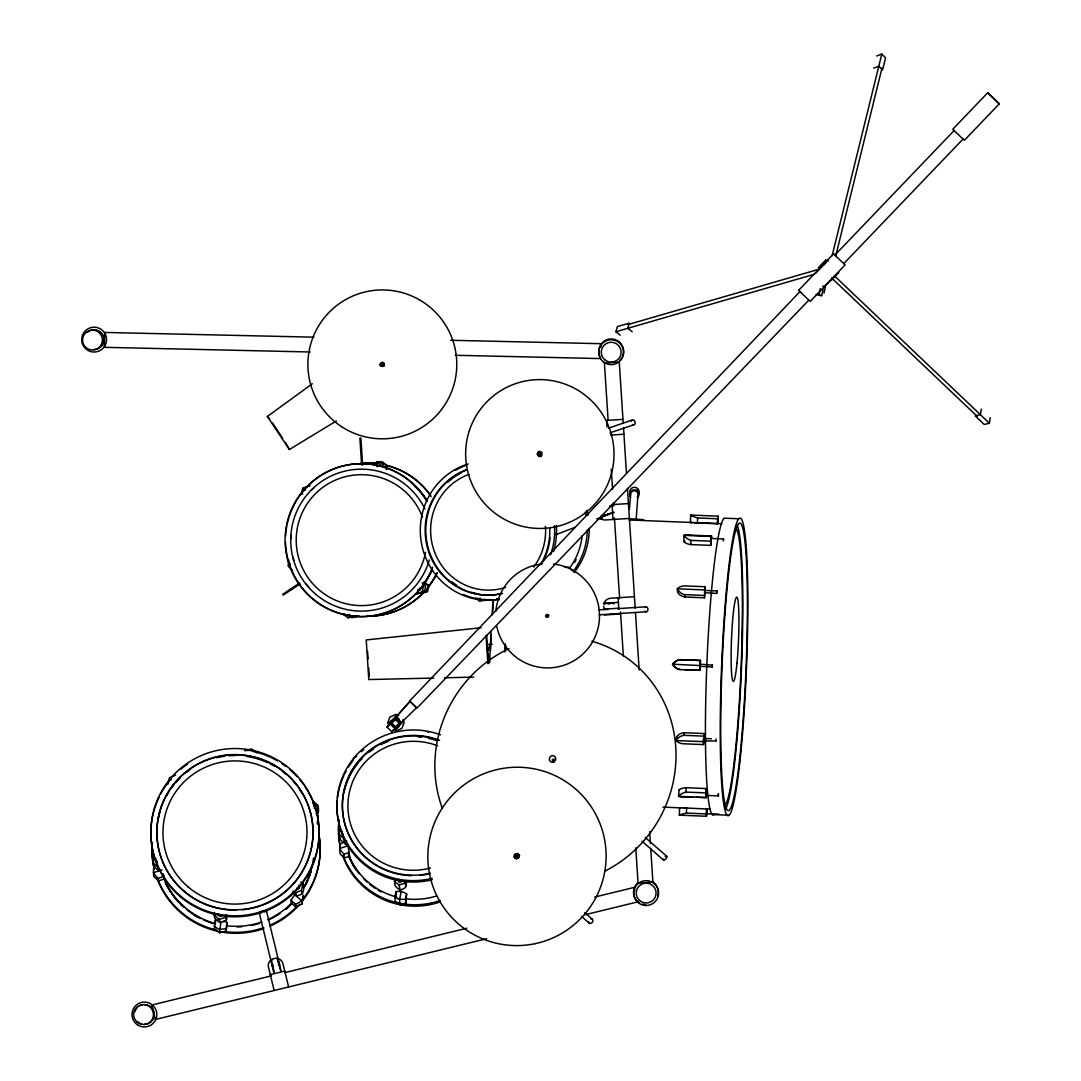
<?xml version="1.0" encoding="UTF-8"?>
<svg xmlns="http://www.w3.org/2000/svg" width="1081" height="1081" viewBox="0 0 1081 1081"><rect width="100%" height="100%" fill="white"/><g stroke="black" fill="none" stroke-linecap="round" stroke-linejoin="round"><path stroke-width="1.5" d="M700.069 665.22L700.015 664.193L712.433 665.139M706.136 793.94L706.082 792.927L705.961 795.4L718.325 795.9L718.487 793.859M723.581 539.919L723.5 538.919L723.351 540.932M600.833 347.001L600.914 343.69L450.696 340.285M703.515 744.579L703.88 733.526L684.111 732.729A10.58 8.972 10 0 0 676.747 736.661L676.057 740.553A10.972 8.324 -11.8 0 0 683.746 743.782L703.515 744.579L703.88 733.526M692.718 522.677L690.421 522.488L690.705 515.056L717.892 516.15L718.027 523.461L717.189 523.731L694.57 522.785M680.598 807.723L679.611 807.723L679.327 815.169A10.972 1.513 -10 0 1 686.408 813.115L686.597 808.156L662.91 807.088M697.421 522.92L697.61 517.975A10.972 2.135 14.5 0 1 690.705 515.056A10.972 1.095 15.8 0 0 693.434 516.11M700.083 670.288L700.461 660.383L680.273 659.707A10.972 10.783 52 0 0 672.463 664.437A10.972 10.688 -36.3 0 0 679.895 669.625L700.083 670.288L685.259 669.693M706.501 816.263L706.366 808.953L707.204 808.696L706.501 816.263L679.327 815.169A10.972 1.73 -11.5 0 1 680.881 814.561M717.189 523.731L717.892 516.15M704.447 597.807L704.934 586.726L685.165 585.929A10.972 8.716 17.2 0 0 677.246 588.807L677.652 592.347A10.58 9.283 -6.5 0 0 684.692 597.009L704.447 597.807L704.826 593.442M703.677 739.809L703.542 740.931L715.987 740.917M516.178 856.49C516.488 860.246 520.745 855.382 517.002 855.571M629.48 508.84L630.561 494.112M636.182 519.218L637.993 494.652M699.664 670.423L700.461 660.383M718.325 793.954L718.325 795.9M696.313 797.224L706.204 797.616L706.028 788.535L686.259 787.725A10.58 5 4.9 0 0 679.125 789.792L678.557 796.332A10.972 3.77 -9.6 0 0 686.435 796.819L693.016 797.089M706.204 797.616L678.557 796.332A10.972 6.621 -10.2 0 1 685.895 792.089L686.259 787.725M705.744 797.427L706.028 788.535M710.69 545.392L711.555 535.987L691.786 535.19A10.972 4.365 14.3 0 0 683.895 535.365L683.962 541.703A10.58 5.54 -0.6 0 0 690.921 544.594L710.69 545.392L711.555 535.987M288.843 560.08L288.127 566.147L292.532 570.349M717.811 520.583L717.811 518.637L717.865 519.353M153.272 862.976L158.123 867.57L158.799 869.962A13.283 3.243 62.7 0 1 154.191 866.259L153.272 862.976L154.056 856.328M317.571 805.196L316.774 811.831L317.449 814.223A13.283 3.04 77.5 0 0 318.49 808.493L317.571 805.196L312.706 800.602L313.382 802.994M346.839 841.14L344.271 842.072A12.08 3.243 63.7 0 1 340.123 839.288L339.15 834.329L339.866 828.343M317.503 824.154L317.963 815.642A13.283 3.5 64 0 0 316.125 813.48M981.251 409.104L980.345 414.631L975.238 415.901L984.264 424.495L989.372 423.212L990.277 417.685M711.136 538.419L711.055 540.865L711.163 538.392L723.54 538.973M717.041 590.942L704.677 590.442L704.528 592.685L716.919 593.415L717.041 590.942L717.095 591.645M699.988 666.382L712.338 666.882M703.231 741.647L676.057 740.553A10.972 10.026 -18.7 0 1 683.651 735.323L684.111 732.729M227.186 915.35L226.388 919.769A13.283 4.216 1.8 0 1 220.2 922.566A13.283 4.04 19.8 0 1 214.565 917.688L214.43 912.35M226.388 919.769L226.24 914.431M405.78 881.88A11.634 1.824 10.3 0 0 406.645 881.515L405.672 886.825A12.08 4.581 2 0 1 400.092 889.906A12.08 4.365 20.3 0 1 394.93 884.974L394.714 878.718M405.672 886.825L405.456 880.569M385.714 468.465L385.633 465.019L381.039 462.073L378.999 462.317M386.525 469.735L387.322 465.722L382.525 461.965L381.039 462.073M223.348 921.039A12.796 1.338 11.4 0 1 227.118 922.566L226.105 931.011L219.632 932.768L214.335 928.674L215.335 920.228A12.796 1.338 11.4 0 1 217.794 920.093M220.875 921.89L219.632 932.768M226.105 931.011L227.118 922.566M394.862 897.149L395.93 891.866A11.634 1.946 11.5 0 1 401.2 891.501A11.634 1.946 11.5 0 1 406.632 893.96L405.807 903.027L399.916 904.608L395.106 900.932L394.862 897.149A12.08 0.77 19.5 0 0 399.578 899.406L405.564 899.243L406.632 893.96M401.2 891.501L399.578 899.406L399.916 904.608M823.1 289.14L821.641 295.64L818.83 295.099L820.29 288.6M823.992 293.14L825.452 286.641L822.641 286.1M302.666 488.355L309.788 485.707L302.666 488.355L301.234 494.287L302.788 494.044M422.212 591.591L423.63 585.659C427.049 584.605 424.874 589.672 424.333 591.253L416.631 594.01L424.333 591.253M167.839 784.279L169.406 777.78L175.581 775.118M292.492 892.555L295.937 895.433A13.283 4.148 -41.9 0 0 302.356 893.676L301.423 890.393L303.004 883.893L300.707 881.974M353.149 760.47L353.865 757.538L356.662 756.335M832.113 255.819L881.799 54.05L885.596 57.806L882.596 69.927L878.812 66.184L873.705 68.117M835.856 255.454L882.001 68.062M427.508 591.456L429.049 585.564L423.887 582.024L427.968 585.632L427.846 586.956L426.022 591.564L420.793 593.834L427.508 591.456L426.022 591.564M301.869 904.257L303.41 895.203A13.283 2.108 -56.5 0 1 301.64 900.689L301.869 904.257L295.654 906.77L291.14 902.824L290.965 900.243A12.796 0.973 -48.9 0 1 294.87 894.784A12.796 0.973 -48.9 0 1 295.883 893.771M620.251 335.191L615.886 331.772L617.359 326.584L629.291 323.124L627.818 328.327L632.182 331.732M699.988 664.207L699.934 666.653M711.352 738.782L703.636 738.472L703.515 740.944M715.987 738.972L715.879 741.444M706.609 813.763L706.704 811.304L706.582 813.777L719 814.169M539.514 453.439L540.946 452.466M273.966 973.17L259.224 912.634L262.697 911.134L266.466 910.878L281.195 971.414M266.466 910.878L264.791 911.864M555.283 533.757L556.093 534.609L556.134 533.419M477.451 598.239L475.559 598.442M395.457 728.351L391.903 731.837L387.012 727.081L391.349 722.243M394.619 718.568L409.983 701.393L416.59 707.717L397.767 726.108M387.012 727.081L390.295 723.419M395.768 717.298L409.983 701.393M808.912 300.072L416.942 708.136L409.591 701.029M835.87 256.048L833.492 253.9L845.126 264.913L810.196 301.41L798.629 290.33L801.007 292.478M799.967 291.6L409.55 701.069M834.883 255.13L954.185 130.463M987.723 92.75L999.29 103.83L987.723 92.75L952.793 129.247L958.55 134.814L964.36 140.314L999.29 103.83M843.775 263.642L963.09 138.99M818.358 267.723L825.695 260.048M798.629 290.33L833.546 253.846M823.492 265.115L826.573 261.899L815.479 273.493M389.268 722.811L391.444 720.541M395.592 716.473L389.255 723.175L395.754 729.378L401.956 722.892L395.47 716.689M396.105 729.351L399.375 725.932M825.803 285.181L832.384 278.303M831.451 280.249L838.788 272.574M336.367 420.941L289.397 449.52L267.372 416.482L312.341 383.755M267.372 416.482L269.737 418.888M289.397 449.52L285.343 442.291M299.545 583.051L282.709 594.28L283.263 595.104L300.099 583.875M712.379 664.693L712.257 667.166M277.087 959.063C280.357 956.685 267.966 959.698 271.966 960.32M376.202 463.127L377.85 462.546M292.965 891.122L295.262 893.041L301.423 890.393M480.45 598.361L479.261 598.334M609.806 506.03L611.603 505.34M601.131 516.799L611.603 512.786M612.197 512.556L613.157 512.191M556.093 534.609L574.984 527.352M597.009 518.907L614.265 512.299M876.705 55.982L881.799 54.05M537.811 452.047L539.946 451.317M608.481 428.13L632.412 420.023M539.405 452.034L540.108 451.79M540.676 455.79L541.378 455.547M539.405 456.75L541.378 456.074M610.076 432.832L634.006 424.725M162.015 869.813L153.488 872.678L153.718 876.245L158.488 880.934A84.129 83.642 -3.7 0 0 217.038 930.187M154.475 867.043A13.283 2.784 78.7 0 0 153.488 872.678A13.283 2.378 61.4 0 0 158.312 878.353L163.947 876.178M347.46 845.937L339.691 848.531L340.029 853.733L344.366 857.963L349.541 856.233C348.609 851.544 348.771 837.843 340.623 844.004A12.08 2.419 77.9 0 0 339.691 848.531A12.08 1.824 60.8 0 0 344.123 854.179L344.366 857.963M344.123 854.179L349.298 852.45M680.692 659.572A10.58 10.54 72.6 0 0 673.098 664.234L699.65 665.531M679.895 669.625L680.314 669.49A10.58 10.54 72.6 0 1 674.949 666.68M476.059 598.442L479.261 600.941L484.369 599.387M376.972 462.195L371.148 463.911L379.093 461.844C380.39 462.465 385.525 465.573 381.836 465.843L376.972 462.195L379.093 461.844M347.906 617.764L355.271 615.792L347.906 617.764L343.028 614.103L344.582 613.859M245.117 750.795L251.562 748.89L256.94 752.876M213.889 915.296L219.267 919.269L225.713 917.377M394.227 881.366L399.119 884.947L404.97 883.218M627.966 324.584L818.722 269.318M615.886 331.772L814.371 274.263M270.277 974.603L284.749 971.076M271.561 975.832L151.826 1005.019L155.353 1019.478L486.666 938.713M284.681 972.63L466.735 928.255M594.672 897.068L634.034 887.46L634.817 890.676M585.078 914.729L637.56 901.932M547.486 616.913C551.418 613.967 543.202 614.508 547.486 616.913A1.743 1.716 86.3 0 1 546.891 615.711M261.17 912.742L259.224 912.634M433.738 678.057L368.783 679.557L366.216 639.938L481.18 627.737M351.555 617.589L358.906 615.886L353.041 617.494L350.325 616.886M479.261 600.941L486.869 600.252A10.972 2 4.7 0 0 489.774 599.455M622.967 419.374L606.63 420.428L607.049 427.036M360.541 448.02L361.527 447.953M610.724 435.075L623.94 434.224M386.241 465.789L387.322 465.722M628.412 503.57L612.076 504.624L613.035 519.488M629.385 518.434L605.603 519.961A7.445 7.445 0 0 1 600.212 518.137M564.877 567.376L568.728 567.133L572.335 570.417M427.968 585.632L429.049 585.564M634.439 596.685L610.67 598.225A7.445 7.445 0 0 0 603.847 604.198M603.522 603.306L618.373 602.347M604.563 603.739L614.454 603.103M603.901 609.157L618.751 608.198M598.833 609.873L607.238 609.333M617.319 608.671L645.884 606.833M607.036 609.454L608.414 609.36M599.144 614.819L608.725 614.211M609.711 614.143L646.208 611.778M604.279 614.994L619.129 614.035M487.085 644.56L492.125 644.235M444.372 677.787L473.721 677.125M690.421 522.488L691.421 522.501M313.99 337.177L104.708 332.435L104.371 347.312L310.274 351.987M455.425 355.284L600.577 358.581M683.733 807.777L687.435 807.899M738.904 518.758L724.081 518.164A148.948 12.459 -87.7 0 0 706.285 679.625A148.948 12.459 -87.7 0 0 714.392 814.628L729.216 815.223M697.61 517.975L717.379 518.772M597.253 518.691L602.306 518.894M629.264 519.975L721.919 523.731M711.068 536.46L683.895 535.365A10.972 7.121 15.1 0 0 690.867 540.365L710.636 541.176M704.42 589.902L677.246 588.807A10.972 10.256 26.3 0 0 684.422 594.645L704.177 595.442M680.273 659.707L700.042 660.505M683.651 735.323L703.42 736.12M685.895 792.089L705.663 792.886M686.503 808.048L706.366 808.953M706.717 808.858L710.082 808.993M686.408 813.115L706.177 813.912M629.223 518.664L643.614 519.718M825.6 260.156L828.492 260.872M818.966 294.951L821.641 295.64M816.155 294.41L818.83 295.099M398.686 715.581L395.741 714.433L389.957 716.987L387.674 722.878L388.944 725.77M393.16 729.81L396.105 730.959L401.889 728.405L404.186 722.513L402.916 719.622M350.028 617.413L348.663 616.751M541.257 452.574L541.635 454.506L539.919 454.601M422.063 582.767L425.184 585.416M294.87 894.784L301.64 900.689A13.283 1.811 -39.3 0 1 295.478 904.175L295.654 906.77M290.965 900.243L295.478 904.175M645.249 837.464L666.747 856.341M641.979 841.194L663.477 860.071M517.353 853.395L519.664 855.422M584.794 912.648L592.374 919.309M518.164 854.774L519.339 855.801M514.745 857.044L516.096 858.246M514.07 857.125L516.353 859.125M581.51 916.364L589.104 923.039M339.15 834.329L343.569 838.464L344.271 842.072M834.356 275.79L989.372 423.212M831.6 277.939L977.143 416.334M395.808 715.987L399.227 719.257M600.914 516.232L601.725 517.083L601.766 515.907M272.493 423.009L282.587 438.156M290.978 588.767L291.519 589.591M348.541 853.328L349.541 856.233M163.326 873.988L163.758 875.461M303.004 883.893L303.68 886.285A13.283 3.919 -59.7 0 1 302.356 893.676M295.262 893.041L295.937 895.433M219.267 919.269L220.2 922.566M288.627 986.994L282.979 963.847A7.445 7.445 0 0 0 277.831 958.469M277.425 958.05L278.128 960.914M278.263 961.441L279.033 964.603M279.276 965.63L280.236 969.562M271.169 959.577L273.007 967.157M273.155 967.738L274.047 971.4M274.155 990.52L268.507 967.373A7.445 7.445 0 0 1 270.601 960.225M399.119 884.947L400.092 889.906M704.934 586.726L705.204 589.091M684.422 594.645L684.692 597.009M623.183 422.685L619.264 362.094L604.414 363.067L608.117 420.279M623.507 427.63L626.453 473.181M627.439 488.328L635.182 608.238M635.493 612.873L639.182 670.098M649.64 831.681L650.397 843.464M650.721 848.504L652.897 882.164L638.047 883.123L635.763 847.788M611.265 469.1L612.576 489.288M613.44 502.76L613.657 506.124M614.427 517.907L619.643 598.685M620.521 612.157L623.345 655.91M618.089 597.739L618.845 609.306M486.68 635.466L487.639 650.33M487.855 653.627L488.49 663.531M486.045 635.506L487.855 663.572M405.564 899.243L405.807 903.027M395.93 891.866L396.173 895.649M362.621 464.965L360.892 438.048L359.892 438.116L361.635 465.019M367.608 651.451L368.094 658.883M368.675 667.963L369.216 676.22M215.335 920.228L215.511 922.823M164.001 876.434L164.177 879.029L158.488 880.934L158.312 878.353M690.867 540.365L690.921 544.594M430.265 873.637A70.981 69.9 -3.7 0 1 420.252 875.34M411.847 875.664A70.981 69.9 -3.7 0 1 400.092 874.475M398.457 874.151A70.981 69.9 -3.7 0 1 345.231 786.36A70.981 69.9 -3.7 0 1 438.035 740.188M381.107 891.879A70.981 69.9 -3.7 0 1 378.161 890.217M375.31 888.42A70.981 69.9 -3.7 0 1 369.878 884.447M367.351 882.299A70.981 69.9 -3.7 0 1 363.716 878.826M359.257 873.799A70.981 69.9 -3.7 0 1 348.514 855.057M430.468 867.989A65.468 64.468 -3.7 0 1 348.014 802.21A65.468 64.468 -3.7 0 1 437.589 745.822M440.17 901.932A76.481 75.319 -3.7 0 1 342.772 855.774M340.11 846.288A76.481 75.319 -3.7 0 1 338.542 833.275M338.515 829.978A76.481 75.319 -3.7 0 1 339.312 820.114M440.075 900.514A76.481 75.319 -3.7 0 1 343.839 857.422M340.38 846.477A76.481 75.319 -3.7 0 1 339.002 820.33M436.67 895.919A70.981 69.9 -3.7 0 1 406.605 898.865M396.7 897.027A70.981 69.9 -3.7 0 1 348.447 854.112M345.582 844.572A70.981 69.9 -3.7 0 1 344.934 841.288M356.298 870.273A70.981 69.9 -3.7 0 1 348.541 855.53M345.325 844.356A70.981 69.9 -3.7 0 1 344.758 841.059M432.224 879.704A76.481 75.319 -3.7 0 1 337.191 800.899M337.529 797.629A76.481 75.319 -3.7 0 1 343.866 775.563M344.569 774.091A76.481 75.319 -3.7 0 1 346.069 771.172M348.595 766.902A76.481 75.319 -3.7 0 1 352.392 761.456M361.297 751.714A76.481 75.319 -3.7 0 1 363.811 749.511M432.143 878.285A76.481 75.319 -3.7 0 1 336.988 801.129A76.481 75.319 -3.7 0 1 440.494 734.837M430.238 873.164A70.981 69.9 -3.7 0 1 342.542 800.602A70.981 69.9 -3.7 0 1 439.589 740.309M344.042 792.157A70.981 69.9 -3.7 0 1 349.528 776.442M350.271 774.955A70.981 69.9 -3.7 0 1 358.608 762.429M359.689 761.159A70.981 69.9 -3.7 0 1 361.946 758.713M369.459 751.944A70.981 69.9 -3.7 0 1 373.526 748.998M380.769 744.728A70.981 69.9 -3.7 0 1 388.498 741.323M418.347 736.972A70.981 69.9 -3.7 0 1 421.725 737.283M428.346 738.35A70.981 69.9 -3.7 0 1 436.508 740.566M427.427 731.742A1.365 1.351 -11.1 0 1 428.589 732.432M340.123 839.288A12.08 2.648 81 0 1 340.069 838.478M343.312 834.248A1.365 1.351 -11.1 0 1 342.055 831.965M342.164 831.978A1.365 1.351 -11.1 0 1 341.623 829.722M401.037 880.312A1.365 1.351 -11.1 0 1 399.984 882.299A1.365 1.351 -11.1 0 1 398.538 880.596M400.051 879.893A1.365 1.351 -11.1 0 1 398.2 879.366M355.392 757.173A1.365 1.351 -11.1 0 1 356.23 756.565M401.456 904.243A1.365 1.338 -3.7 0 1 399.835 903.892M608.076 514.353A3.716 3.716 0 0 1 604.441 515.151M272.885 966.455A2.973 2.973 0 0 1 272.858 964.914M278.29 964.063A2.973 2.973 0 0 1 278.601 964.779M652.356 881.623A12.431 12.431 0 0 1 657.843 895.73M645.654 904.675A12.431 12.431 0 0 1 642.438 904.189M639.466 902.892A12.431 12.431 0 0 1 637.304 883.285M144.624 1004.6A9.932 9.932 0 0 1 154.34 1014.735A9.932 9.932 0 0 1 144.205 1024.45M141.638 1024.058A9.932 9.932 0 0 1 137.246 1021.396M134.882 1011.748A9.932 9.932 0 0 1 137.544 1007.357M139.625 1005.83A9.932 9.932 0 0 1 142.043 1004.884M607.846 513.732A2.973 2.973 0 0 1 603.928 515.259M604.955 609.779A7.445 7.445 0 0 1 603.711 606.13M608.819 603.793A2.973 2.973 0 0 1 613.549 603.887M272.709 966.765A3.716 3.716 0 0 1 272.088 963.995M278.141 961.766A3.716 3.716 0 0 1 279.425 965.265M609.306 603.752A2.973 2.973 0 0 1 613.508 603.482M645.398 606.941A2.486 1.919 86.3 0 1 647.938 609.819A2.486 1.919 86.3 0 1 644.803 611.143M553.526 564.025A52.118 51.915 86.3 0 1 599.509 616.224A52.118 51.915 86.3 0 1 552.715 667.653A52.118 51.915 86.3 0 1 496.774 626.385M495.868 611.319A52.118 51.915 86.3 0 1 541.473 564.039M489.396 657.072A9.499 9.499 0 0 1 490.166 645.533M591.929 641.29A125.072 119.086 -60.3 0 1 675.814 748.255A125.072 119.086 -60.3 0 1 604.941 871.083M442.345 808.372A125.072 119.086 -60.3 0 1 508.948 648.641M665.288 856.706A2.486 1 -48.7 0 1 666.882 857.057A2.486 1 -48.7 0 1 664.639 859.908A2.486 1 -48.7 0 1 663.423 859.057M541.243 455.087A1.743 1.716 71.3 0 1 540.446 454.696M539.865 453.493A1.743 1.716 71.3 0 1 540.027 452.615M542.013 454.831A1.743 1.716 71.3 0 1 539.297 454.642M539.027 453.331A1.743 1.716 71.3 0 1 541.054 451.98M541.851 452.385A1.743 1.716 71.3 0 1 542.149 452.723M631.358 421.144A2.486 1.919 71.3 0 1 633.939 420.279A2.486 1.919 71.3 0 1 635.06 423.603A2.486 1.919 71.3 0 1 632.48 424.468M384.404 365.851A2.959 2.959 0 0 1 379.958 364.338M630.615 495.044A3.716 3.594 4.2 0 1 635.02 490.869A3.716 3.594 4.2 0 1 637.358 496.409M630.209 493.801A4.729 4.567 4.2 0 1 634.79 487.274A4.729 4.567 4.2 0 1 638.371 494.395M630.709 497.355A4.729 4.567 4.2 0 1 631.182 490.923A4.729 4.567 4.2 0 1 637.844 491.409A4.729 4.567 4.2 0 1 637.371 497.841M637.277 489.477A3.716 3.594 4.2 0 1 637.804 490.261M673.936 665.518A10.58 10.54 72.6 0 1 673.098 664.234M683.962 541.703A10.58 5.54 -0.6 0 1 684.976 541.081M677.652 592.347A10.58 9.283 -6.5 0 1 678.111 591.793M679.571 790.116A10.58 5 4.9 0 1 679.125 789.792M489.625 662.802A148.948 12.459 -87.7 0 1 491.031 632.034M492.071 614.819A148.948 12.459 -87.7 0 1 493.125 599.793M504.908 651.992A148.948 12.459 -87.7 0 1 505.286 643.857M505.422 649.735A143.935 12.04 -87.7 0 1 505.651 644.817M490.531 650.776A143.935 12.04 -87.7 0 1 491.328 634.493M492.733 611.346A143.935 12.04 -87.7 0 1 493.436 601.725M736.593 529.393A138.936 11.621 -87.7 0 1 742.35 614.576L741.715 649.64A138.936 11.621 -87.7 0 1 725.392 804.642M737.256 525.258A143.935 12.04 -87.7 0 1 741.512 667.342A143.935 12.04 -87.7 0 1 725.797 808.696M677.165 737.228A10.58 8.972 10 0 1 676.747 736.661M429.333 559.931A70.981 70.711 86.3 0 1 323.881 600.266A70.981 70.711 86.3 0 1 314.098 487.382A70.981 70.711 86.3 0 1 424.914 508.948M425.509 552.35A65.468 65.225 86.3 0 1 328.556 596.671A65.468 65.225 86.3 0 1 319.341 490.112A65.468 65.225 86.3 0 1 422.455 517.096M414.307 485.937A70.981 70.711 86.3 0 1 426.617 499.76M431.9 570.538A70.981 70.711 86.3 0 1 424.928 582.091M357.96 463.938A76.481 76.197 86.3 0 1 372.864 463.317M385.985 465.222A76.481 76.197 86.3 0 1 430.603 495.274M437.237 572.903A76.481 76.197 86.3 0 1 427.414 588.334M424.144 592.064A76.481 76.197 86.3 0 1 369.337 616.156M357.554 463.965A76.481 76.197 86.3 0 1 374.134 463.465M387.201 465.654A76.481 76.197 86.3 0 1 431.143 496.652M436.832 572.93A76.481 76.197 86.3 0 1 429.062 585.74M422.59 593.293A76.481 76.197 86.3 0 1 367.256 616.184M432.346 568.782A76.481 76.197 86.3 0 1 285.533 542.5M285.614 535.798A76.481 76.197 86.3 0 1 286.83 525.866M287.154 524.244A76.481 76.197 86.3 0 1 427.306 501.287M432.549 567.255A76.481 76.197 86.3 0 1 319.084 603.806A76.481 76.197 86.3 0 1 308.882 484.612A76.481 76.197 86.3 0 1 426.9 501.314M309.544 588.023A70.981 70.711 86.3 0 1 306.247 584.145M293.924 560.336A70.981 70.711 86.3 0 1 293.046 557.08M291.005 538.662A70.981 70.711 86.3 0 1 291.154 535.271M311.517 490.098A70.981 70.711 86.3 0 1 313.949 487.747M375.323 465.235A1.365 1.365 84.1 0 1 377.553 466.614M374.35 465.384A1.365 1.365 84.1 0 1 376.647 466.411M290.289 566.079A1.365 1.365 84.1 0 1 290.343 563.714M349.785 614.44A1.365 1.365 84.1 0 1 347.636 614.67M348.812 614.603A1.365 1.365 84.1 0 1 346.46 614.535M303.491 491.477A1.365 1.365 84.1 0 1 305.518 489.99M304.626 490.288A1.365 1.365 84.1 0 1 305.464 489.679M420.077 588.01A1.365 1.365 84.1 0 1 419.901 590.05A1.365 1.365 84.1 0 1 417.901 589.604M419.32 588.456A1.365 1.365 84.1 0 1 417.752 590.415M310.923 871.34A78.075 77.616 -3.7 0 1 304.964 885.771M292.046 903.405A78.075 77.616 -3.7 0 1 286.262 908.756M280.006 913.459A78.075 77.616 -3.7 0 1 269.074 919.661M258.832 923.566A78.075 77.616 -3.7 0 1 251.184 925.471M241.847 926.741A78.075 77.616 -3.7 0 1 237.158 926.944M215.389 924.201A78.075 77.616 -3.7 0 1 203.552 919.931M200.755 918.593A78.075 77.616 -3.7 0 1 186.297 909.175M183.932 907.162A78.075 77.616 -3.7 0 1 171.528 893.068M170.663 891.784A78.075 77.616 -3.7 0 1 165.312 882.204M220.416 908.783A78.075 77.616 -3.7 0 1 167.609 793.319A78.075 77.616 -3.7 0 1 294.775 782.563A78.075 77.616 -3.7 0 1 262.183 905.243M260.71 905.77A78.075 77.616 -3.7 0 1 242.32 909.783M236.077 910.121A78.075 77.616 -3.7 0 1 221.943 909.053M318.936 835.059A84.129 83.642 -3.7 0 1 303.004 900.297M299.815 904.216A84.129 83.642 -3.7 0 1 270.101 926.133M263.818 928.606A84.129 83.642 -3.7 0 1 157.231 878.867M154.272 869.232A84.129 83.642 -3.7 0 1 152.272 842.45M318.868 834.086A84.129 83.642 -3.7 0 1 303.95 897.973M297.505 905.729A84.129 83.642 -3.7 0 1 270.047 925.16M263.764 927.633A84.129 83.642 -3.7 0 1 224.97 931.619M154.218 868.273A84.129 83.642 -3.7 0 1 152.083 843.166M310.936 871.664A78.075 77.616 -3.7 0 1 304.991 886.096M288.654 907A78.075 77.616 -3.7 0 1 286.276 909.08M197.999 917.445A78.075 77.616 -3.7 0 1 193.945 915.039M183.946 907.486A78.075 77.616 -3.7 0 1 180.541 904.257M178.365 901.973A78.075 77.616 -3.7 0 1 171.555 893.392M170.69 892.109A78.075 77.616 -3.7 0 1 165.339 882.528M313.504 858.111A78.075 77.616 -3.7 0 1 303.396 887.866M291.992 902.757A78.075 77.616 -3.7 0 1 267.588 919.661M261.764 921.944A78.075 77.616 -3.7 0 1 226.091 925.687M215.349 923.552A78.075 77.616 -3.7 0 1 164.001 878.691M304.558 786.036A84.129 83.642 -3.7 0 1 262.751 912.107M261.278 912.594A84.129 83.642 -3.7 0 1 159.245 796.873M160.758 793.886A84.129 83.642 -3.7 0 1 171.284 778.604M180.932 769.132A84.129 83.642 -3.7 0 1 187.662 764.051M244.509 750.038A84.129 83.642 -3.7 0 1 247.63 750.457M252.359 751.295A84.129 83.642 -3.7 0 1 270.047 757.078M271.561 757.795A84.129 83.642 -3.7 0 1 277.52 760.943M281.857 763.645A84.129 83.642 -3.7 0 1 286.006 766.591M289.938 769.753A84.129 83.642 -3.7 0 1 297.207 776.78M299.451 779.333A84.129 83.642 -3.7 0 1 303.599 784.657M158.312 818.736A78.075 77.616 -3.7 0 1 159.731 812.669M166.866 795.346A78.075 77.616 -3.7 0 1 169.298 791.306M171.055 788.698A78.075 77.616 -3.7 0 1 173.879 784.928M175.865 782.536A78.075 77.616 -3.7 0 1 180.149 777.982M186.04 772.753A78.075 77.616 -3.7 0 1 189.797 769.915M216.808 757.7A78.075 77.616 -3.7 0 1 224.564 756.241M229.226 755.754A78.075 77.616 -3.7 0 1 235.496 755.538M246.495 756.376A78.075 77.616 -3.7 0 1 267.52 762.564M270.331 763.902A78.075 77.616 -3.7 0 1 274.466 766.145M282.33 771.375A78.075 77.616 -3.7 0 1 285.979 774.32M293.789 782.022A78.075 77.616 -3.7 0 1 295.816 784.414M299.545 789.427A78.075 77.616 -3.7 0 1 302.072 793.359M314.017 803.386A13.283 2.635 60.1 0 1 314.382 803.656M315.179 804.399A13.283 2.635 60.1 0 1 315.611 804.845M316.057 805.331A13.283 2.635 60.1 0 1 316.517 805.885M317.49 807.102A13.283 2.635 60.1 0 1 317.99 807.777M312.95 803.737A1.5 1.5 -15.8 0 1 313.936 806.318M314.112 805.453A1.5 1.5 -15.8 0 1 314.044 808.048M249.306 750.727A1.5 1.5 -15.8 0 1 251.427 750.782M154.191 866.259A13.283 2.824 80.2 0 1 154.137 865.395M157.434 861.395A1.5 1.5 -15.8 0 1 156.042 858.868M157.461 862.935A1.5 1.5 -15.8 0 1 156.218 860.665M221.564 914.891A1.5 1.5 -15.8 0 1 219.646 916.296A1.5 1.5 -15.8 0 1 218.794 914.08M220.362 914.675A1.5 1.5 -15.8 0 1 218.321 914.08M171.109 779.887A1.5 1.5 -15.8 0 1 171.393 778.09M298.761 886.231A1.5 1.5 -15.8 0 1 299.018 888.582A1.5 1.5 -15.8 0 1 296.667 888.231M298.883 885.298A1.5 1.5 -15.8 0 1 297.91 887.46M214.16 926.093A13.283 1.662 19.6 0 0 219.402 929.214A13.283 1.54 2.4 0 0 225.943 928.417M317.963 815.642A13.283 3.094 81.5 0 1 317.274 822.898M502.57 593.415A64.522 62.32 86.3 0 1 428.319 548.54A64.522 62.32 86.3 0 1 467.411 469.654M550.094 537.757A64.522 62.32 86.3 0 1 545.013 557.215M544.324 558.728A64.522 62.32 86.3 0 1 541.216 564.633M505.638 587.361A59.523 57.496 86.3 0 1 433.616 549.31A59.523 57.496 86.3 0 1 469.005 474.383M545.446 526.298A59.523 57.496 86.3 0 1 533.663 567.133M576.187 559.566A64.522 62.32 86.3 0 1 574.538 562.485M586.861 510.327A69.535 67.157 86.3 0 1 587.969 515.178M589.253 528.312A69.535 67.157 86.3 0 1 574.106 572.619M585.348 512.056A69.535 67.157 86.3 0 1 586.051 515.313M587.321 530.095A69.535 67.157 86.3 0 1 573.173 571.457M582.146 535.676A64.522 62.32 86.3 0 1 569.538 568.133M498.963 599.185A69.535 67.157 86.3 0 1 422.09 546.297A69.535 67.157 86.3 0 1 468.181 463.965M554.445 525.609A69.535 67.157 86.3 0 1 550.526 554.877M483.356 599.725A69.535 67.157 86.3 0 1 463.276 594.442M455.479 470.357A69.535 67.157 86.3 0 1 467.087 464.844M556.364 525.488A69.535 67.157 86.3 0 1 553.486 551.621M499.3 599.32A69.535 67.157 86.3 0 1 486.572 599.955M501.935 593.455A64.522 62.32 86.3 0 1 427.671 548.58A64.522 62.32 86.3 0 1 466.762 469.695M549.729 527.65A64.522 62.32 86.3 0 1 540.568 564.674M477.937 593.874A64.522 62.32 86.3 0 1 471.6 592.266M456.75 585.321A64.522 62.32 86.3 0 1 451.345 581.443M447.764 482.302A64.522 62.32 86.3 0 1 452.858 478.086M454.182 477.126A64.522 62.32 86.3 0 1 461.195 472.856M486.869 600.252A10.972 1.122 21.3 0 1 484.842 599.36M496.72 598.455A10.972 3.473 16.1 0 0 498.327 599.766A10.972 2.662 -1 0 0 499.098 599.698M518.326 858.165A1.743 1.716 -48.7 0 1 515.678 857.003A1.743 1.716 -48.7 0 1 517.88 855.071A1.743 1.716 -48.7 0 1 518.677 857.855M590.875 918.958A2.486 1.919 -48.7 0 1 592.915 920.755A2.486 1.919 -48.7 0 1 590.604 923.39A2.486 1.919 -48.7 0 1 588.564 921.593M384.471 363.973A2.973 2.973 0 0 1 379.796 364.702M87.264 332.448A9.932 9.932 0 0 1 103.384 336.015A9.932 9.932 0 0 1 93.925 349.541M600.293 357.338A12.431 12.431 0 0 1 604.279 341.015A12.431 12.431 0 0 1 620.872 343.555A12.431 12.431 0 0 1 619.791 360.324M381.782 363.23C383.35 366.891 384.471 360.284 381.782 363.23M538.379 453.817C540.176 458.439 541.784 450.291 538.379 453.817M515.272 855.706C517.069 860.273 518.718 852.139 515.272 855.706M552.364 759.984C553.715 763.983 555.607 756.389 552.364 759.984M395.511 718.595L391.16 723.135L395.7 727.472L400.051 722.932L395.511 718.595M395.362 719.554L391.795 723.284L395.524 726.851L399.092 723.121L395.362 719.554M604.644 359.662A9.932 9.932 0 0 0 620.926 354.122A9.932 9.932 0 0 0 607.995 342.799A9.932 9.932 0 0 0 604.644 359.662M137.976 1025.153A12.431 12.431 0 0 0 156.84 1014.789A12.431 12.431 0 0 0 138.422 1003.627A12.431 12.431 0 0 0 137.976 1025.153M602.995 361.554A12.431 12.431 0 0 0 623.386 354.609A12.431 12.431 0 0 0 607.184 340.434A12.431 12.431 0 0 0 602.995 361.554M637.979 902.419A12.431 12.431 0 0 0 658.356 895.487A12.431 12.431 0 0 0 642.168 881.299A12.431 12.431 0 0 0 637.979 902.419M639.628 900.541A9.932 9.932 0 0 0 655.897 895A9.932 9.932 0 0 0 642.965 883.677A9.932 9.932 0 0 0 639.628 900.541M180.041 895.595A84.129 83.642 -3.7 0 0 317.611 847.72A84.129 83.642 -3.7 0 0 207.214 753.241A84.129 83.642 -3.7 0 0 180.041 895.595M85.94 347.501A9.932 9.932 0 0 0 102.222 341.988A9.932 9.932 0 0 0 89.304 330.637A9.932 9.932 0 0 0 85.94 347.501M546.229 616.805A1.392 1.378 0 0 0 548.553 616.156A1.392 1.378 0 0 0 546.837 614.481A1.392 1.378 0 0 0 546.229 616.805M517.11 858.26A2.378 2.378 -48.7 0 0 518.137 854.26A2.378 2.378 -48.7 0 0 514.164 855.382A2.378 2.378 -48.7 0 0 517.11 858.26M534.96 943.699A89.345 89.007 -48.7 0 0 583.605 796.9A89.345 89.007 -48.7 0 0 432.373 828.641A89.345 89.007 -48.7 0 0 534.96 943.699M554.08 761.794A3.338 3.175 -60.3 0 0 554.242 756.078A3.338 3.175 -60.3 0 0 549.337 758.997A3.338 3.175 -60.3 0 0 554.08 761.794M537.379 453.723A1.986 1.973 71.3 0 0 539.838 456.114A1.986 1.973 71.3 0 0 540.676 452.79A1.986 1.973 71.3 0 0 537.379 453.723M469.343 430.643A74.454 74.17 71.3 0 0 555.026 526.906A74.454 74.17 71.3 0 0 595.131 404.537A74.454 74.17 71.3 0 0 469.343 430.643M381.107 365.932A1.986 1.986 0 0 0 384.309 364.662A1.986 1.986 0 0 0 381.607 362.527A1.986 1.986 0 0 0 381.107 365.932M341.515 426.63A74.454 74.454 0 0 0 456.668 368.594A74.454 74.454 0 0 0 348.825 297.897A74.454 74.454 0 0 0 341.515 426.63M739.607 759.24A143.935 12.04 -87.7 0 0 741.823 525.312A143.935 12.04 -87.7 0 0 720.77 716.419A143.935 12.04 -87.7 0 0 739.607 759.24M739.796 762.456A148.948 12.459 -87.7 0 0 742.093 520.393A148.948 12.459 -87.7 0 0 720.297 718.149A148.948 12.459 -87.7 0 0 739.796 762.456M736.985 663.112A42.186 3.527 -87.7 0 0 736.985 597.28A42.186 3.527 -87.7 0 0 731.121 657.532A42.186 3.527 -87.7 0 0 736.985 663.112M187.972 886.785A72.022 71.589 -3.7 0 0 305.72 845.815A72.022 71.589 -3.7 0 0 211.227 764.929A72.022 71.589 -3.7 0 0 187.972 886.785M183.986 891.028A78.075 77.616 -3.7 0 0 311.652 846.599A78.075 77.616 -3.7 0 0 209.214 758.93A78.075 77.616 -3.7 0 0 183.986 891.028M137.003 1022.004A9.932 9.932 0 0 0 153.299 1016.491A9.932 9.932 0 0 0 140.381 1005.141A9.932 9.932 0 0 0 137.003 1022.004M87.696 350.244A12.431 12.431 0 0 0 106.56 339.88A12.431 12.431 0 0 0 88.156 328.719A12.431 12.431 0 0 0 87.696 350.244"/></g></svg>
